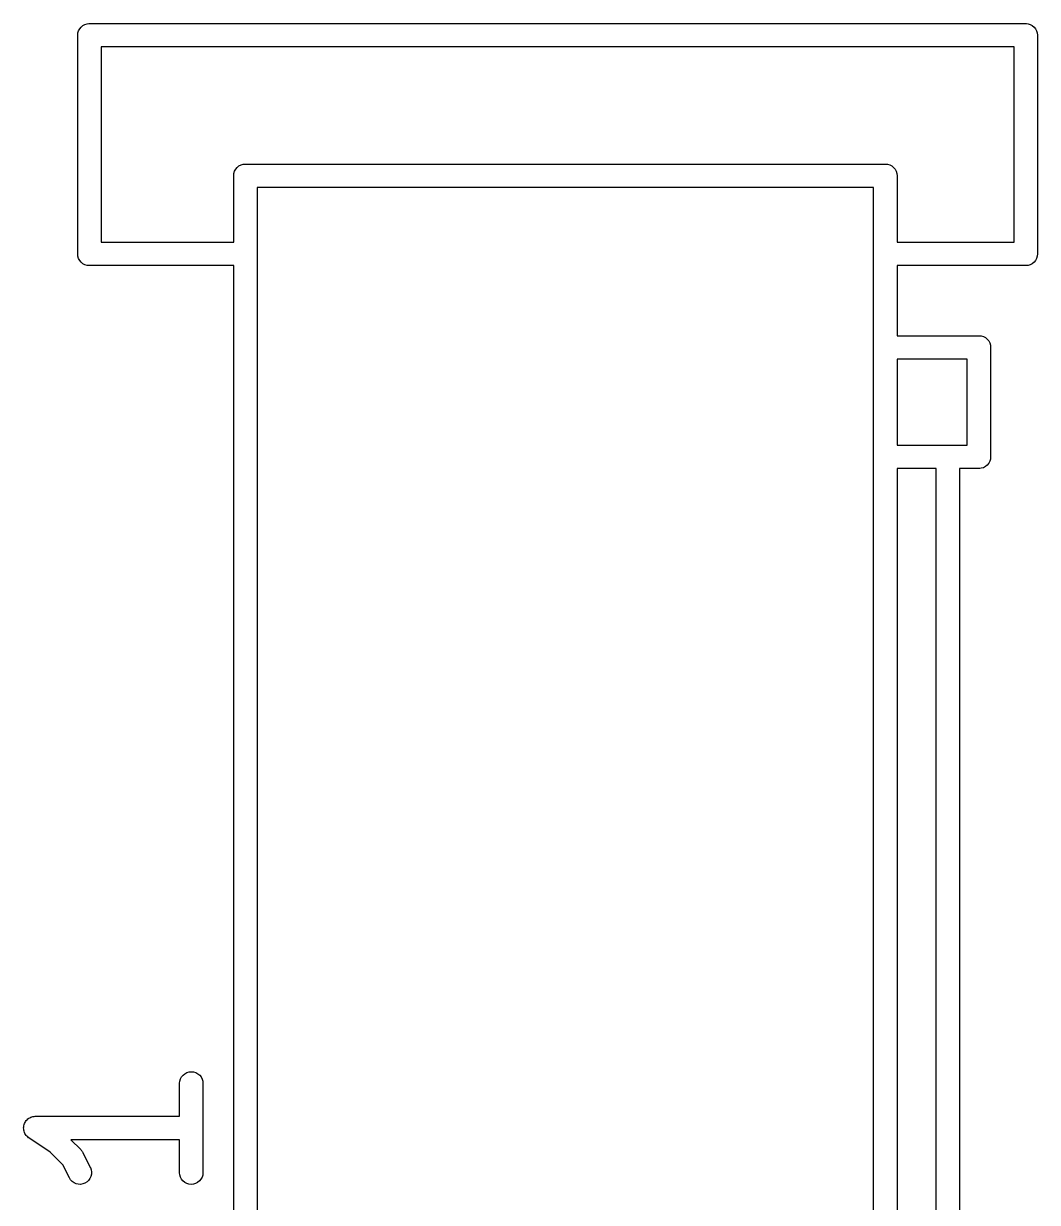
# Model space of a CAD drawing. Extents: x 99.8 to 129.4, y -164.5 to -95.4.
# Drawn here: x 99.88 to 106.38, y -125.48 to -117.92 of the extents above; entities that cross this region are included whole.
import ezdxf

# ---------------------------------------------------------------- set-up
doc = ezdxf.new("R2010")
doc.units = 0
doc.layers.add('BLACK', color=7, linetype='CONTINUOUS')

msp = doc.modelspace()

# ---------------------------------------------------------------- linework, layer by layer
at = {"layer": 'BLACK', "linetype": 'CONTINUOUS'}
for p, q in [((100.237, -117.958), (100.247, -117.947)), ((100.247, -117.947), (100.258, -117.937)), ((100.258, -117.937), (100.271, -117.93)), ((100.271, -117.93), (100.285, -117.926)), ((100.285, -117.926), (100.296, -117.925)), ((100.296, -117.925), (100.3, -117.925)), ((100.3, -117.925), (100.304, -117.925)), ((100.304, -117.925), (106.296, -117.925)), ((106.296, -117.925), (106.3, -117.925)), ((106.3, -117.925), (106.304, -117.925)), ((106.304, -117.925), (106.315, -117.926)), ((106.315, -117.926), (106.329, -117.93)), ((106.329, -117.93), (106.342, -117.937)), ((106.342, -117.937), (106.353, -117.947)), ((106.353, -117.947), (106.363, -117.958)), ((100.225, -118), (100.226, -117.985)), ((100.225, -118.004), (100.225, -118)), ((100.225, -119.396), (100.225, -118.004)), ((100.226, -117.985), (100.23, -117.971)), ((100.23, -117.971), (100.237, -117.958)), ((106.363, -117.958), (106.37, -117.971)), ((106.37, -117.971), (106.374, -117.985)), ((106.374, -117.985), (106.375, -118)), ((106.375, -118), (106.375, -118.004)), ((106.375, -118.004), (106.375, -119.396)), ((106.225, -118.075), (100.375, -118.075)), ((100.375, -118.075), (100.375, -119.325)), ((106.225, -119.325), (106.225, -118.075)), ((101.23, -118.871), (101.237, -118.858)), ((101.237, -118.858), (101.247, -118.847)), ((101.247, -118.847), (101.258, -118.837)), ((101.258, -118.837), (101.271, -118.83)), ((101.271, -118.83), (101.285, -118.826)), ((101.285, -118.826), (101.296, -118.825)), ((101.296, -118.825), (101.3, -118.825)), ((101.3, -118.825), (101.304, -118.825)), ((101.304, -118.825), (105.396, -118.825)), ((105.396, -118.825), (105.4, -118.825)), ((105.4, -118.825), (105.404, -118.825)), ((105.404, -118.825), (105.415, -118.826)), ((105.415, -118.826), (105.429, -118.83)), ((105.429, -118.83), (105.442, -118.837)), ((105.442, -118.837), (105.453, -118.847)), ((105.453, -118.847), (105.463, -118.858)), ((105.463, -118.858), (105.47, -118.871)), ((101.225, -118.9), (101.226, -118.885)), ((101.225, -118.904), (101.225, -118.9)), ((101.225, -119.325), (101.225, -118.904)), ((101.226, -118.885), (101.23, -118.871)), ((105.47, -118.871), (105.474, -118.885)), ((105.474, -118.885), (105.475, -118.9)), ((105.475, -118.9), (105.475, -118.904)), ((105.475, -118.904), (105.475, -119.325)), ((105.325, -118.975), (101.375, -118.975)), ((101.375, -118.975), (101.375, -119.396)), ((105.325, -119.396), (105.325, -118.975)), ((100.375, -119.325), (101.225, -119.325)), ((105.475, -119.325), (106.225, -119.325)), ((100.225, -119.4), (100.225, -119.396)), ((100.226, -119.415), (100.225, -119.4)), ((100.23, -119.429), (100.226, -119.415)), ((100.237, -119.442), (100.23, -119.429)), ((100.246, -119.453), (100.237, -119.442)), ((100.247, -119.453), (100.246, -119.453)), ((100.258, -119.463), (100.247, -119.453)), ((100.271, -119.47), (100.258, -119.463)), ((101.375, -119.396), (101.375, -119.4)), ((101.375, -119.4), (101.375, -119.404)), ((101.375, -119.404), (101.375, -131.596)), ((105.325, -119.4), (105.325, -119.396)), ((105.325, -119.404), (105.325, -119.4)), ((105.325, -119.996), (105.325, -119.404)), ((106.342, -119.463), (106.329, -119.47)), ((106.353, -119.453), (106.342, -119.463)), ((106.363, -119.442), (106.353, -119.453)), ((106.37, -119.429), (106.363, -119.442)), ((106.374, -119.415), (106.37, -119.429)), ((106.375, -119.4), (106.374, -119.415)), ((106.375, -119.396), (106.375, -119.4)), ((100.285, -119.474), (100.271, -119.47)), ((100.3, -119.475), (100.285, -119.474)), ((100.304, -119.475), (100.3, -119.475)), ((101.225, -119.475), (100.304, -119.475)), ((101.225, -129.604), (101.225, -119.475)), ((106.296, -119.475), (105.475, -119.475)), ((105.475, -119.475), (105.475, -119.925)), ((106.3, -119.475), (106.296, -119.475)), ((106.304, -119.475), (106.3, -119.475)), ((106.315, -119.474), (106.304, -119.475)), ((106.329, -119.47), (106.315, -119.474)), ((105.475, -119.925), (105.996, -119.925)), ((105.996, -119.925), (106, -119.925)), ((106, -119.925), (106.004, -119.925)), ((106.004, -119.925), (106.015, -119.926)), ((106.015, -119.926), (106.029, -119.93)), ((106.029, -119.93), (106.042, -119.937)), ((106.042, -119.937), (106.053, -119.947)), ((106.053, -119.947), (106.063, -119.958)), ((106.063, -119.958), (106.07, -119.971)), ((106.07, -119.971), (106.074, -119.985)), ((106.074, -119.985), (106.075, -120)), ((105.325, -120), (105.325, -119.996)), ((105.325, -120.004), (105.325, -120)), ((105.325, -120.696), (105.325, -120.004)), ((106.075, -120), (106.075, -120.004)), ((106.075, -120.004), (106.075, -120.696)), ((105.475, -120.075), (105.475, -120.625)), ((105.925, -120.075), (105.475, -120.075)), ((105.925, -120.625), (105.925, -120.075)), ((105.475, -120.625), (105.796, -120.625)), ((105.796, -120.625), (105.8, -120.625)), ((105.8, -120.625), (105.804, -120.625)), ((105.804, -120.625), (105.925, -120.625)), ((105.325, -120.7), (105.325, -120.696)), ((105.325, -120.704), (105.325, -120.7)), ((105.325, -129.596), (105.325, -120.704)), ((106.063, -120.742), (106.053, -120.753)), ((106.07, -120.729), (106.063, -120.742)), ((106.074, -120.715), (106.07, -120.729)), ((106.075, -120.704), (106.074, -120.715)), ((106.075, -120.696), (106.075, -120.7)), ((106.075, -120.7), (106.075, -120.704)), ((105.725, -120.775), (105.475, -120.775)), ((105.475, -120.775), (105.475, -130.225)), ((105.725, -127.796), (105.725, -120.775)), ((105.996, -120.775), (105.875, -120.775)), ((105.875, -120.775), (105.875, -130.225)), ((106, -120.775), (105.996, -120.775)), ((106.004, -120.775), (106, -120.775)), ((106.005, -120.775), (106.004, -120.775)), ((106.015, -120.774), (106.005, -120.775)), ((106.029, -120.77), (106.015, -120.774)), ((106.042, -120.763), (106.029, -120.77)), ((106.053, -120.753), (106.042, -120.763)), ((100.883, -124.685), (100.89, -124.672)), ((100.89, -124.672), (100.9, -124.661)), ((100.9, -124.661), (100.911, -124.652)), ((100.911, -124.652), (100.924, -124.645)), ((100.924, -124.645), (100.938, -124.641)), ((100.938, -124.641), (100.953, -124.639)), ((100.953, -124.639), (100.967, -124.641)), ((100.967, -124.641), (100.981, -124.645)), ((100.981, -124.645), (100.994, -124.652)), ((100.994, -124.652), (101.006, -124.661)), ((101.006, -124.661), (101.015, -124.673)), ((101.015, -124.673), (101.022, -124.686)), ((100.877, -124.713), (100.879, -124.699)), ((100.877, -124.714), (100.877, -124.713)), ((100.877, -124.925), (100.877, -124.714)), ((100.879, -124.699), (100.883, -124.685)), ((101.022, -124.686), (101.026, -124.7)), ((101.026, -124.7), (101.027, -124.714)), ((101.027, -124.714), (101.027, -125.286)), ((99.8811, -124.978), (99.8832, -124.971)), ((99.8832, -124.971), (99.8833, -124.971)), ((99.8833, -124.971), (99.8868, -124.964)), ((99.8833, -124.971), (99.8833, -124.971)), ((99.8868, -124.964), (99.8902, -124.958)), ((99.8902, -124.958), (99.8902, -124.958)), ((99.8902, -124.958), (99.8903, -124.958)), ((99.8903, -124.958), (99.8949, -124.952)), ((99.8949, -124.952), (99.8995, -124.947)), ((99.8995, -124.947), (99.8996, -124.947)), ((99.8996, -124.947), (99.9054, -124.942)), ((99.8996, -124.947), (99.8996, -124.947)), ((99.9054, -124.942), (99.9109, -124.938)), ((99.9109, -124.938), (99.911, -124.937)), ((99.9109, -124.938), (99.9109, -124.938)), ((99.911, -124.937), (99.9176, -124.934)), ((99.9176, -124.934), (99.9238, -124.931)), ((99.9238, -124.931), (99.9239, -124.931)), ((99.9239, -124.931), (99.9307, -124.929)), ((99.9239, -124.931), (99.9239, -124.931)), ((99.9307, -124.929), (99.9378, -124.926)), ((99.9378, -124.926), (99.9379, -124.926)), ((99.9379, -124.926), (99.9379, -124.926)), ((99.9379, -124.926), (99.9452, -124.926)), ((99.9452, -124.926), (99.9524, -124.925)), ((99.9524, -124.925), (100.877, -124.925)), ((99.8774, -124.999), (99.8781, -124.992)), ((99.8781, -125.007), (99.8774, -124.999)), ((99.8774, -124.999), (99.8774, -124.999)), ((99.8774, -124.999), (99.8774, -124.999)), ((99.8781, -124.992), (99.8789, -124.985)), ((99.8787, -125.014), (99.8781, -125.007)), ((99.8808, -125.021), (99.8787, -125.014)), ((99.8787, -125.014), (99.8787, -125.014)), ((99.8787, -125.014), (99.8787, -125.014)), ((99.8789, -124.985), (99.8811, -124.978)), ((99.8789, -124.985), (99.8789, -124.985)), ((99.8789, -124.985), (99.8789, -124.985)), ((99.8828, -125.028), (99.8808, -125.021)), ((99.8861, -125.034), (99.8828, -125.028)), ((99.8828, -125.028), (99.8828, -125.028)), ((99.8828, -125.028), (99.8828, -125.028)), ((99.8896, -125.041), (99.8861, -125.034)), ((99.8942, -125.047), (99.8896, -125.041)), ((99.8896, -125.041), (99.8896, -125.041)), ((99.8896, -125.041), (99.8896, -125.041)), ((99.8987, -125.052), (99.8942, -125.047)), ((99.8988, -125.052), (99.8987, -125.052)), ((99.9045, -125.057), (99.8988, -125.052)), ((99.8988, -125.052), (99.8988, -125.052)), ((99.9099, -125.062), (99.9045, -125.057)), ((99.91, -125.062), (99.9099, -125.062)), ((99.9108, -125.062), (99.91, -125.062)), ((99.91, -125.062), (99.91, -125.062)), ((99.91, -125.062), (99.91, -125.062)), ((100.047, -125.154), (99.9108, -125.062)), ((100.877, -125.075), (100.181, -125.075)), ((100.181, -125.075), (100.244, -125.137)), ((100.877, -125.286), (100.877, -125.075)), ((100.129, -125.235), (100.047, -125.154)), ((100.244, -125.137), (100.244, -125.138)), ((100.244, -125.138), (100.247, -125.141)), ((100.247, -125.141), (100.25, -125.145)), ((100.25, -125.145), (100.251, -125.147)), ((100.251, -125.147), (100.253, -125.15)), ((100.253, -125.15), (100.255, -125.153)), ((100.255, -125.153), (100.258, -125.157)), ((100.258, -125.157), (100.305, -125.252)), ((100.171, -125.319), (100.129, -125.235)), ((100.305, -125.252), (100.306, -125.253)), ((100.306, -125.253), (100.311, -125.267)), ((100.311, -125.267), (100.313, -125.281)), ((100.179, -125.332), (100.171, -125.319)), ((100.189, -125.342), (100.179, -125.332)), ((100.201, -125.351), (100.189, -125.342)), ((100.214, -125.357), (100.201, -125.351)), ((100.271, -125.353), (100.257, -125.358)), ((100.284, -125.345), (100.271, -125.353)), ((100.294, -125.335), (100.284, -125.345)), ((100.303, -125.323), (100.294, -125.335)), ((100.309, -125.31), (100.303, -125.323)), ((100.312, -125.296), (100.309, -125.31)), ((100.313, -125.281), (100.312, -125.296)), ((100.879, -125.3), (100.877, -125.286)), ((100.883, -125.314), (100.879, -125.3)), ((100.89, -125.327), (100.883, -125.314)), ((100.899, -125.339), (100.89, -125.327)), ((100.91, -125.348), (100.899, -125.339)), ((100.923, -125.355), (100.91, -125.348)), ((100.993, -125.348), (100.98, -125.355)), ((101.005, -125.339), (100.993, -125.348)), ((101.014, -125.328), (101.005, -125.339)), ((101.021, -125.315), (101.014, -125.328)), ((101.026, -125.301), (101.021, -125.315)), ((101.027, -125.287), (101.026, -125.301)), ((101.027, -125.286), (101.027, -125.287)), ((100.228, -125.36), (100.214, -125.357)), ((100.243, -125.361), (100.228, -125.36)), ((100.257, -125.358), (100.243, -125.361)), ((100.937, -125.359), (100.923, -125.355)), ((100.952, -125.361), (100.937, -125.359)), ((100.966, -125.359), (100.952, -125.361)), ((100.98, -125.355), (100.966, -125.359))]:
    msp.add_line(p, q, dxfattribs=at)

doc.saveas('drawing.dxf')
